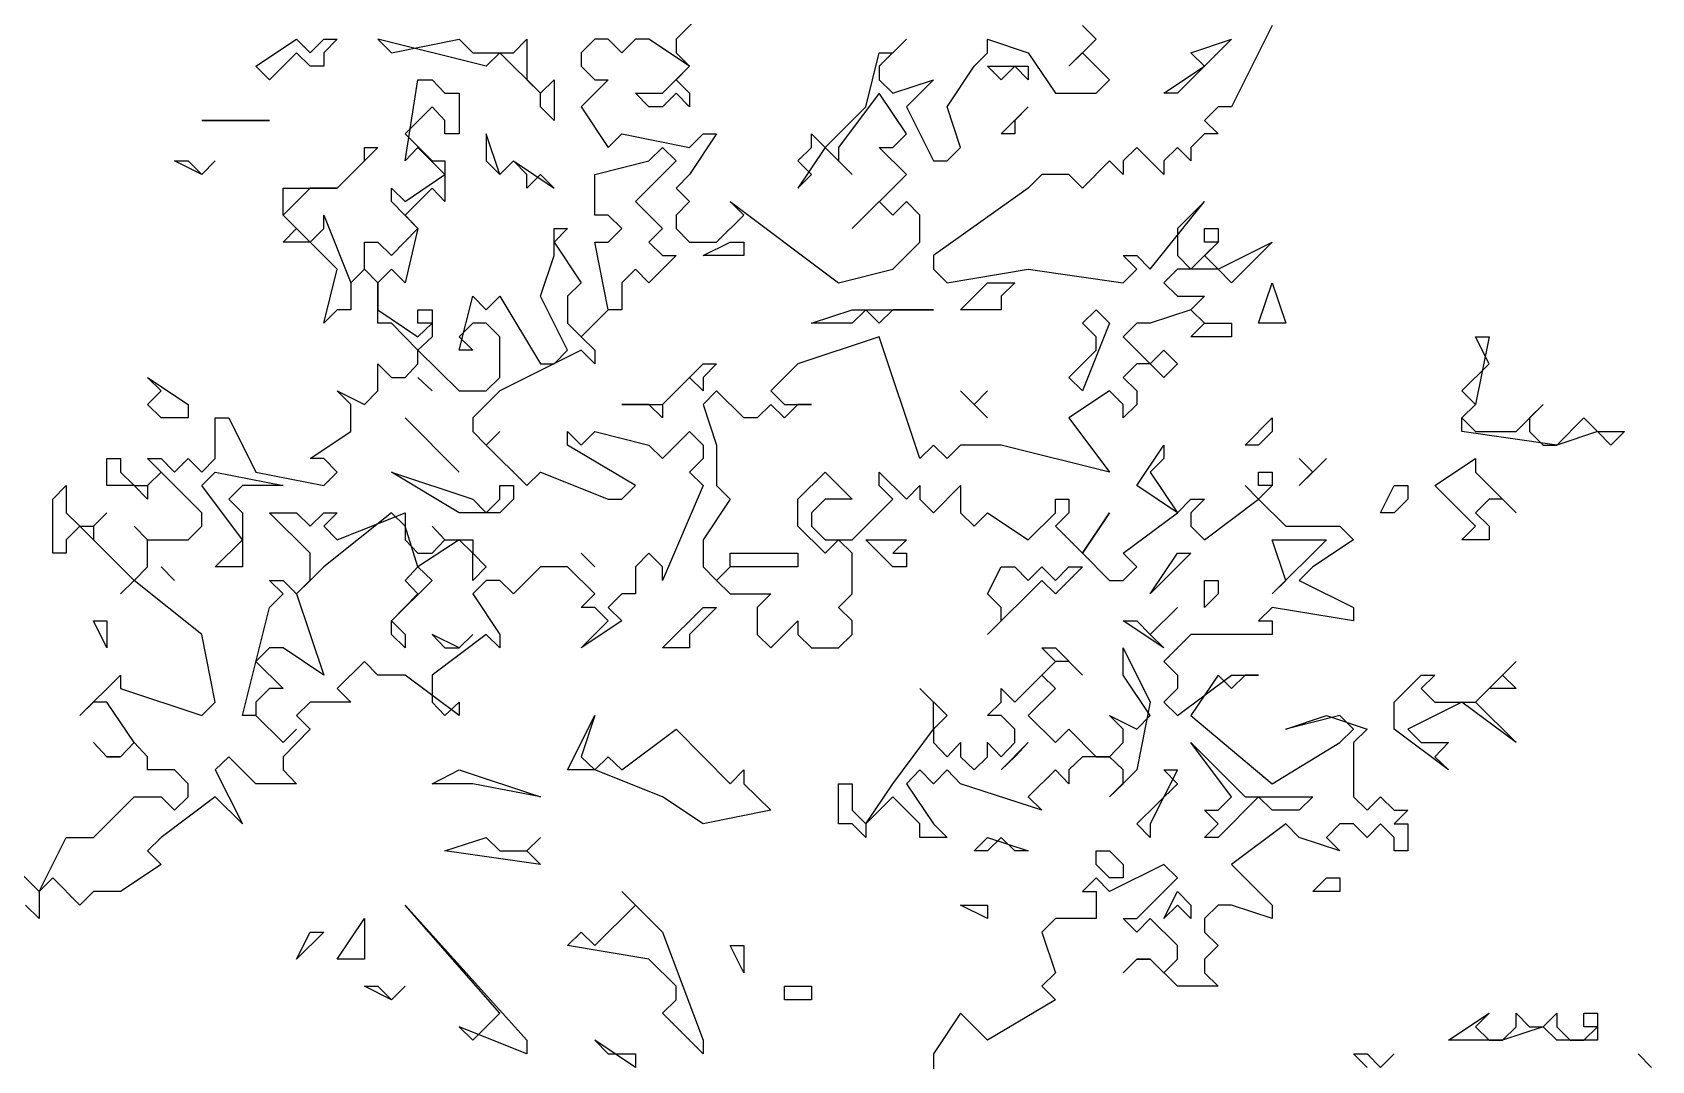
# Model space of a CAD drawing. Header units: millimetres. Extents: x 3633 to 4629, y 3430 to 3787.
# Drawn here: x 4034.82 to 4040.69, y 3472.34 to 3476.07 of the extents above; entities that cross this region are included whole.
import ezdxf

# ---------------------------------------------------------------- set-up
doc = ezdxf.new("R2010")
doc.units = ezdxf.units.MM

# ---------------------------------------------------------------- blocks, each defined once
blk = doc.blocks.new('Pine 3 Elev_133')
at = {"color": 0}
for p, q in [((1314.8, 5150.2), (1254.8, 5090.3)), ((1874.8, 5090.3), (1854.8, 5110.3)), ((2134.8, 5110.3), (2074.8, 4990.5)), ((634.8, 5050.4), (694.8, 5090.3)), ((694.8, 5070.3), (654.8, 5030.4)), ((694.8, 5090.3), (714.8, 5070.3)), ((714.8, 5050.4), (694.8, 5070.3)), ((714.8, 5070.3), (734.8, 5090.3)), ((734.8, 5090.3), (754.8, 5090.3)), ((754.8, 5090.3), (734.8, 5070.3)), ((734.8, 5070.3), (734.8, 5050.4)), ((974.8, 5050.4), (814.8, 5090.3)), ((814.8, 5090.3), (834.8, 5070.3)), ((834.8, 5070.3), (934.8, 5090.3)), ((934.8, 5090.3), (954.8, 5070.3)), ((954.8, 5070.3), (1014.8, 5070.3)), ((994.8, 5070.3), (974.8, 5050.4)), ((1054.8, 5010.5), (994.8, 5070.3)), ((1014.8, 5070.3), (1034.8, 5090.3)), ((1034.8, 5090.3), (1034.8, 5030.4)), ((1134.8, 5090.3), (1114.8, 5070.3)), ((1114.8, 5070.3), (1114.8, 5050.4)), ((1154.8, 5090.3), (1134.8, 5090.3)), ((1174.8, 5070.3), (1154.8, 5090.3)), ((1194.8, 5090.3), (1174.8, 5070.3)), ((1214.8, 5090.3), (1194.8, 5090.3)), ((1274.8, 5050.4), (1214.8, 5090.3)), ((1254.8, 5090.3), (1254.8, 5070.3)), ((1254.8, 5070.3), (1274.8, 5050.4)), ((1534.8, 4990.5), (1554.8, 5070.3)), ((1594.8, 5090.3), (1554.8, 5050.4)), ((1554.8, 5070.3), (1574.8, 5070.3)), ((1574.8, 5070.3), (1594.8, 5090.3)), ((1694.8, 5050.4), (1714.8, 5070.3)), ((1714.8, 5070.3), (1714.8, 5090.3)), ((1714.8, 5090.3), (1774.8, 5070.3)), ((1774.8, 5070.3), (1814.8, 5010.5)), ((1834.8, 5050.4), (1874.8, 5090.3)), ((1854.8, 5070.3), (1834.8, 5050.4)), ((1894.8, 5030.4), (1854.8, 5070.3)), ((2074.8, 5090.3), (1994.8, 5010.5)), ((2014.8, 5070.3), (2074.8, 5090.3)), ((2034.8, 5050.4), (2014.8, 5070.3)), ((654.8, 5030.4), (634.8, 5050.4)), ((734.8, 5050.4), (714.8, 5050.4)), ((1114.8, 5050.4), (1134.8, 5030.4)), ((1234.8, 5010.5), (1274.8, 5050.4)), ((1274.8, 5050.4), (1254.8, 5030.4)), ((1554.8, 5050.4), (1554.8, 5030.4)), ((1654.8, 4990.5), (1694.8, 5050.4)), ((1734.8, 5030.4), (1714.8, 5050.4)), ((1714.8, 5050.4), (1774.8, 5050.4)), ((1754.8, 5050.4), (1734.8, 5030.4)), ((1774.8, 5030.4), (1754.8, 5050.4)), ((1774.8, 5050.4), (1774.8, 5030.4)), ((1974.8, 5010.5), (2034.8, 5050.4)), ((854.8, 4910.6), (873.8, 5030.4)), ((873.8, 5030.4), (894.8, 5030.4)), ((894.8, 5030.4), (913.8, 5010.5)), ((1034.8, 5030.4), (1054.8, 5010.5)), ((1054.8, 5010.5), (1074.8, 5030.4)), ((1074.8, 5030.4), (1074.8, 4970.5)), ((1154.8, 5030.4), (1114.8, 4990.5)), ((1134.8, 5030.4), (1154.8, 5030.4)), ((1254.8, 5030.4), (1274.8, 5010.5)), ((1554.8, 5030.4), (1574.8, 5010.5)), ((1574.8, 5010.5), (1634.8, 5030.4)), ((1634.8, 5030.4), (1594.8, 4990.5)), ((1874.8, 5010.5), (1894.8, 5030.4)), ((913.8, 5010.5), (934.8, 5010.5)), ((934.8, 5010.5), (934.8, 4950.6)), ((1054.8, 4990.5), (1054.8, 5010.5)), ((1214.8, 4990.5), (1194.8, 5010.5)), ((1194.8, 5010.5), (1234.8, 5010.5)), ((1254.8, 5010.5), (1234.8, 4990.5)), ((1274.8, 4990.5), (1254.8, 5010.5)), ((1274.8, 5010.5), (1274.8, 4990.5)), ((1554.8, 5010.5), (1494.8, 4930.6)), ((1594.8, 4950.6), (1554.8, 5010.5)), ((1814.8, 5010.5), (1874.8, 5010.5)), ((1994.8, 5010.5), (1974.8, 5010.5)), ((894.8, 4990.5), (854.8, 4950.6)), ((913.8, 4970.5), (894.8, 4990.5)), ((1074.8, 4970.5), (1054.8, 4990.5)), ((1114.8, 4990.5), (1154.8, 4930.6)), ((1234.8, 4990.5), (1214.8, 4990.5)), ((1474.8, 4930.6), (1534.8, 4990.5)), ((1594.8, 4990.5), (1634.8, 4910.6)), ((1674.8, 4930.6), (1654.8, 4990.5)), ((1734.8, 4950.6), (1774.8, 4990.5)), ((1774.8, 4990.5), (1754.8, 4970.5)), ((2054.8, 4990.5), (2034.8, 4970.5)), ((2074.8, 4990.5), (2054.8, 4990.5)), ((554.8, 4970.5), (654.8, 4970.5)), ((654.8, 4970.5), (554.8, 4970.5)), ((854.8, 4950.6), (894.8, 4910.6)), ((913.8, 4950.6), (913.8, 4970.5)), ((934.8, 4950.6), (913.8, 4950.6)), ((994.8, 4890.7), (974.8, 4950.6)), ((974.8, 4950.6), (974.8, 4910.6)), ((1154.8, 4930.6), (1174.8, 4950.6)), ((1174.8, 4950.6), (1274.8, 4930.6)), ((1274.8, 4930.6), (1294.8, 4950.6)), ((1314.8, 4950.6), (1274.8, 4890.7)), ((1294.8, 4950.6), (1314.8, 4950.6)), ((1454.8, 4930.6), (1454.8, 4950.6)), ((1454.8, 4950.6), (1474.8, 4930.6)), ((1574.8, 4930.6), (1594.8, 4950.6)), ((1754.8, 4950.6), (1734.8, 4950.6)), ((1754.8, 4970.5), (1754.8, 4950.6)), ((2034.8, 4950.6), (2014.8, 4930.6)), ((2034.8, 4970.5), (2054.8, 4950.6)), ((2054.8, 4950.6), (2034.8, 4950.6)), ((814.8, 4930.6), (754.8, 4870.7)), ((794.8, 4910.6), (794.8, 4930.6)), ((794.8, 4930.6), (814.8, 4930.6)), ((873.8, 4930.6), (854.8, 4910.6)), ((913.8, 4890.7), (873.8, 4930.6)), ((1214.8, 4910.6), (1234.8, 4930.6)), ((1234.8, 4930.6), (1254.8, 4910.6)), ((1474.8, 4930.6), (1434.8, 4870.7)), ((1434.8, 4910.6), (1454.8, 4930.6)), ((1514.8, 4890.7), (1474.8, 4930.6)), ((1494.8, 4930.6), (1494.8, 4910.6)), ((1594.8, 4890.7), (1554.8, 4930.6)), ((1554.8, 4930.6), (1574.8, 4930.6)), ((1654.8, 4910.6), (1674.8, 4930.6)), ((1934.8, 4930.6), (1914.8, 4910.6)), ((1974.8, 4890.7), (1934.8, 4930.6)), ((1994.8, 4930.6), (1974.8, 4910.6)), ((2014.8, 4910.6), (1994.8, 4930.6)), ((2014.8, 4930.6), (2014.8, 4910.6)), ((554.8, 4890.7), (514.8, 4910.6)), ((514.8, 4910.6), (534.8, 4910.6)), ((534.8, 4910.6), (554.8, 4890.7)), ((554.8, 4890.7), (574.8, 4910.6)), ((574.8, 4910.6), (554.8, 4890.7)), ((754.8, 4870.7), (794.8, 4910.6)), ((894.8, 4910.6), (913.8, 4910.6)), ((913.8, 4910.6), (913.8, 4850.8)), ((974.8, 4910.6), (994.8, 4890.7)), ((994.8, 4890.7), (1014.8, 4910.6)), ((1014.8, 4910.6), (994.8, 4890.7)), ((1014.8, 4910.6), (1074.8, 4870.7)), ((1034.8, 4890.7), (1014.8, 4910.6)), ((1134.8, 4890.7), (1214.8, 4910.6)), ((1254.8, 4910.6), (1194.8, 4850.8)), ((1454.8, 4890.7), (1434.8, 4910.6)), ((1494.8, 4910.6), (1514.8, 4890.7)), ((1634.8, 4910.6), (1654.8, 4910.6)), ((1894.8, 4910.6), (1854.8, 4870.7)), ((1914.8, 4890.7), (1894.8, 4910.6)), ((1914.8, 4910.6), (1914.8, 4890.7)), ((1974.8, 4910.6), (1974.8, 4890.7)), ((854.8, 4850.8), (913.8, 4890.7)), ((1054.8, 4890.7), (1034.8, 4870.7)), ((1034.8, 4870.7), (1034.8, 4890.7)), ((1074.8, 4870.7), (1054.8, 4890.7)), ((1134.8, 4830.8), (1134.8, 4890.7)), ((1274.8, 4890.7), (1254.8, 4870.7)), ((1434.8, 4870.7), (1454.8, 4890.7)), ((1514.8, 4810.8), (1594.8, 4890.7)), ((1794.8, 4890.7), (1774.8, 4870.7)), ((1834.8, 4890.7), (1794.8, 4890.7)), ((1854.8, 4870.7), (1834.8, 4890.7)), ((674.8, 4830.8), (674.8, 4870.7)), ((674.8, 4870.7), (754.8, 4870.7)), ((714.8, 4870.7), (674.8, 4830.8)), ((754.8, 4870.7), (714.8, 4870.7)), ((834.8, 4850.8), (834.8, 4870.7)), ((834.8, 4870.7), (854.8, 4850.8)), ((894.8, 4870.7), (854.8, 4830.8)), ((913.8, 4850.8), (894.8, 4870.7)), ((1254.8, 4870.7), (1274.8, 4850.8)), ((1774.8, 4870.7), (1634.8, 4770.9)), ((694.8, 4810.8), (674.8, 4830.8)), ((674.8, 4830.8), (714.8, 4790.9)), ((734.8, 4810.8), (734.8, 4830.8)), ((734.8, 4830.8), (774.8, 4731)), ((873.8, 4810.8), (834.8, 4850.8)), ((854.8, 4830.8), (873.8, 4810.8)), ((1154.8, 4830.8), (1134.8, 4830.8)), ((1174.8, 4810.8), (1154.8, 4830.8)), ((1194.8, 4850.8), (1234.8, 4810.8)), ((1274.8, 4850.8), (1254.8, 4830.8)), ((1254.8, 4830.8), (1254.8, 4810.8)), ((1314.8, 4790.9), (1354.8, 4830.8)), ((1354.8, 4830.8), (1334.8, 4850.8)), ((1334.8, 4850.8), (1494.8, 4731)), ((1554.8, 4850.8), (1514.8, 4810.8)), ((1574.8, 4830.8), (1554.8, 4850.8)), ((1594.8, 4850.8), (1574.8, 4830.8)), ((1614.8, 4830.8), (1594.8, 4850.8)), ((1614.8, 4790.9), (1614.8, 4830.8)), ((1954.8, 4751), (2034.8, 4850.8)), ((2034.8, 4850.8), (1994.8, 4810.8)), ((674.8, 4790.9), (694.8, 4810.8)), ((714.8, 4790.9), (734.8, 4810.8)), ((834.8, 4770.9), (873.8, 4810.8)), ((873.8, 4810.8), (854.8, 4731)), ((1074.8, 4770.9), (1074.8, 4810.8)), ((1074.8, 4810.8), (1094.8, 4810.8)), ((1094.8, 4810.8), (1074.8, 4790.9)), ((1154.8, 4790.9), (1174.8, 4810.8)), ((1234.8, 4810.8), (1214.8, 4790.9)), ((1254.8, 4810.8), (1274.8, 4790.9)), ((1994.8, 4810.8), (1994.8, 4770.9)), ((2034.8, 4790.9), (2034.8, 4810.8)), ((2034.8, 4810.8), (2054.8, 4810.8)), ((2054.8, 4810.8), (2054.8, 4790.9)), ((714.8, 4790.9), (674.8, 4790.9)), ((754.8, 4751), (714.8, 4790.9)), ((794.8, 4751), (794.8, 4790.9)), ((794.8, 4790.9), (814.8, 4790.9)), ((814.8, 4790.9), (834.8, 4770.9)), ((1074.8, 4790.9), (1114.8, 4731)), ((1154.8, 4691.1), (1134.8, 4790.9)), ((1134.8, 4790.9), (1154.8, 4790.9)), ((1214.8, 4790.9), (1234.8, 4770.9)), ((1274.8, 4790.9), (1314.8, 4790.9)), ((1294.8, 4770.9), (1334.8, 4790.9)), ((1334.8, 4790.9), (1354.8, 4790.9)), ((1354.8, 4790.9), (1354.8, 4770.9)), ((1574.8, 4751), (1614.8, 4790.9)), ((2014.8, 4751), (2054.8, 4790.9)), ((2054.8, 4790.9), (2034.8, 4790.9)), ((2054.8, 4790.9), (2034.8, 4770.9)), ((2054.8, 4751), (2134.8, 4790.9)), ((2134.8, 4790.9), (2074.8, 4731)), ((1054.8, 4711), (1074.8, 4770.9)), ((1254.8, 4770.9), (1214.8, 4731)), ((1234.8, 4770.9), (1254.8, 4770.9)), ((1354.8, 4770.9), (1294.8, 4770.9)), ((1634.8, 4770.9), (1634.8, 4751)), ((1934.8, 4751), (1914.8, 4770.9)), ((1914.8, 4770.9), (1934.8, 4770.9)), ((1934.8, 4770.9), (1954.8, 4751)), ((1994.8, 4770.9), (2014.8, 4751)), ((2034.8, 4770.9), (2054.8, 4751)), ((734.8, 4671.1), (754.8, 4751)), ((794.8, 4751), (774.8, 4731)), ((774.8, 4731), (794.8, 4751)), ((814.8, 4731), (794.8, 4751)), ((834.8, 4751), (814.8, 4731)), ((854.8, 4731), (834.8, 4751)), ((1194.8, 4751), (1174.8, 4731)), ((1214.8, 4731), (1194.8, 4751)), ((1494.8, 4731), (1574.8, 4751)), ((1634.8, 4751), (1654.8, 4731)), ((1654.8, 4731), (1774.8, 4751)), ((1774.8, 4751), (1914.8, 4731)), ((1914.8, 4731), (1934.8, 4751)), ((1994.8, 4751), (1974.8, 4731)), ((2054.8, 4751), (1994.8, 4751)), ((2074.8, 4731), (2054.8, 4751)), ((774.8, 4731), (774.8, 4691.1)), ((814.8, 4731), (814.8, 4691.1)), ((814.8, 4671.1), (814.8, 4731)), ((934.8, 4631.2), (954.8, 4711)), ((954.8, 4711), (974.8, 4691.1)), ((974.8, 4691.1), (994.8, 4711)), ((994.8, 4711), (1054.8, 4611.2)), ((1094.8, 4631.2), (1054.8, 4711)), ((1114.8, 4731), (1094.8, 4711)), ((1094.8, 4711), (1094.8, 4671.1)), ((1174.8, 4731), (1174.8, 4691.1)), ((1674.8, 4691.1), (1714.8, 4731)), ((1714.8, 4731), (1754.8, 4731)), ((1754.8, 4731), (1734.8, 4711)), ((1734.8, 4711), (1734.8, 4691.1)), ((1974.8, 4731), (1994.8, 4711)), ((1994.8, 4711), (2034.8, 4711)), ((2034.8, 4711), (2014.8, 4691.1)), ((2114.8, 4671.1), (2134.8, 4731)), ((2134.8, 4731), (2154.8, 4671.1)), ((754.8, 4691.1), (734.8, 4671.1)), ((774.8, 4691.1), (754.8, 4691.1)), ((814.8, 4691.1), (873.8, 4651.1)), ((873.8, 4671.1), (873.8, 4691.1)), ((873.8, 4691.1), (894.8, 4691.1)), ((894.8, 4691.1), (894.8, 4651.1)), ((1114.8, 4651.1), (1154.8, 4691.1)), ((1154.8, 4691.1), (1114.8, 4651.1)), ((1174.8, 4691.1), (1154.8, 4691.1)), ((1454.8, 4671.1), (1514.8, 4691.1)), ((1534.8, 4691.1), (1514.8, 4671.1)), ((1514.8, 4691.1), (1634.8, 4691.1)), ((1554.8, 4671.1), (1534.8, 4691.1)), ((1574.8, 4691.1), (1554.8, 4671.1)), ((1634.8, 4691.1), (1574.8, 4691.1)), ((1734.8, 4691.1), (1674.8, 4691.1)), ((1854.8, 4671.1), (1874.8, 4691.1)), ((1874.8, 4691.1), (1894.8, 4671.1)), ((2014.8, 4691.1), (1954.8, 4671.1)), ((2014.8, 4691.1), (2034.8, 4671.1)), ((2034.8, 4671.1), (2014.8, 4691.1)), ((834.8, 4671.1), (814.8, 4671.1)), ((873.8, 4631.2), (834.8, 4671.1)), ((873.8, 4651.1), (894.8, 4671.1)), ((894.8, 4671.1), (873.8, 4671.1)), ((954.8, 4671.1), (934.8, 4651.1)), ((974.8, 4671.1), (954.8, 4671.1)), ((994.8, 4651.1), (974.8, 4671.1)), ((1094.8, 4671.1), (1114.8, 4651.1)), ((1514.8, 4671.1), (1454.8, 4671.1)), ((1874.8, 4651.1), (1854.8, 4671.1)), ((1894.8, 4671.1), (1854.8, 4571.3)), ((1934.8, 4671.1), (1914.8, 4651.1)), ((1954.8, 4671.1), (1934.8, 4671.1)), ((2014.8, 4651.1), (2034.8, 4671.1)), ((2034.8, 4671.1), (2074.8, 4671.1)), ((2074.8, 4671.1), (2074.8, 4651.1)), ((2154.8, 4671.1), (2114.8, 4671.1)), ((894.8, 4651.1), (873.8, 4631.2)), ((934.8, 4651.1), (954.8, 4631.2)), ((994.8, 4591.3), (994.8, 4651.1)), ((1114.8, 4651.1), (1134.8, 4631.2)), ((1554.8, 4651.1), (1434.8, 4611.2)), ((1614.8, 4471.5), (1554.8, 4651.1)), ((1874.8, 4631.2), (1874.8, 4651.1)), ((1914.8, 4651.1), (1954.8, 4611.2)), ((2074.8, 4651.1), (2014.8, 4651.1)), ((2454.8, 4611.2), (2434.8, 4651.1)), ((2434.8, 4651.1), (2454.8, 4651.1)), ((2454.8, 4651.1), (2434.8, 4551.3)), ((873.8, 4631.2), (934.8, 4571.3)), ((873.8, 4611.2), (873.8, 4631.2)), ((954.8, 4631.2), (934.8, 4631.2)), ((1114.8, 4631.2), (994.8, 4571.3)), ((1074.8, 4611.2), (1094.8, 4631.2)), ((1134.8, 4611.2), (1114.8, 4631.2)), ((1134.8, 4631.2), (1134.8, 4611.2)), ((1834.8, 4591.3), (1874.8, 4631.2)), ((1954.8, 4611.2), (1974.8, 4631.2)), ((1974.8, 4631.2), (1994.8, 4611.2)), ((494.8, 4571.3), (474.8, 4591.3)), ((474.8, 4591.3), (534.8, 4551.3)), ((814.8, 4571.3), (814.8, 4611.2)), ((814.8, 4611.2), (834.8, 4591.3)), ((834.8, 4591.3), (854.8, 4591.3)), ((854.8, 4591.3), (873.8, 4611.2)), ((873.8, 4591.3), (894.8, 4571.3)), ((894.8, 4571.3), (873.8, 4591.3)), ((974.8, 4571.3), (994.8, 4591.3)), ((1054.8, 4611.2), (1074.8, 4611.2)), ((1234.8, 4551.3), (1294.8, 4611.2)), ((1274.8, 4591.3), (1234.8, 4551.3)), ((1294.8, 4571.3), (1274.8, 4591.3)), ((1294.8, 4611.2), (1314.8, 4611.2)), ((1314.8, 4611.2), (1294.8, 4591.3)), ((1294.8, 4591.3), (1294.8, 4571.3)), ((1434.8, 4611.2), (1394.8, 4571.3)), ((1854.8, 4571.3), (1834.8, 4591.3)), ((1934.8, 4611.2), (1914.8, 4591.3)), ((1914.8, 4591.3), (1934.8, 4571.3)), ((1954.8, 4611.2), (1934.8, 4611.2)), ((1974.8, 4591.3), (1954.8, 4611.2)), ((1994.8, 4611.2), (1974.8, 4591.3)), ((2414.8, 4571.3), (2454.8, 4611.2)), ((474.8, 4551.3), (494.8, 4571.3)), ((774.8, 4551.3), (754.8, 4571.3)), ((754.8, 4571.3), (794.8, 4551.3)), ((794.8, 4551.3), (814.8, 4571.3)), ((934.8, 4571.3), (974.8, 4571.3)), ((994.8, 4571.3), (954.8, 4531.4)), ((1314.8, 4571.3), (1294.8, 4551.3)), ((1354.8, 4531.4), (1314.8, 4571.3)), ((1394.8, 4571.3), (1414.8, 4551.3)), ((1714.8, 4531.4), (1674.8, 4571.3)), ((1674.8, 4571.3), (1694.8, 4551.3)), ((1714.8, 4571.3), (1694.8, 4551.3)), ((1694.8, 4551.3), (1714.8, 4571.3)), ((1894.8, 4571.3), (1834.8, 4531.4)), ((1914.8, 4551.3), (1894.8, 4571.3)), ((1934.8, 4571.3), (1934.8, 4551.3)), ((2434.8, 4551.3), (2414.8, 4571.3)), ((494.8, 4531.4), (474.8, 4551.3)), ((534.8, 4551.3), (534.8, 4531.4)), ((774.8, 4511.4), (774.8, 4551.3)), ((1214.8, 4551.3), (1174.8, 4551.3)), ((1174.8, 4551.3), (1234.8, 4551.3)), ((1234.8, 4531.4), (1214.8, 4551.3)), ((1234.8, 4551.3), (1234.8, 4531.4)), ((1294.8, 4551.3), (1314.8, 4491.4)), ((1394.8, 4551.3), (1374.8, 4531.4)), ((1414.8, 4531.4), (1394.8, 4551.3)), ((1414.8, 4551.3), (1454.8, 4551.3)), ((1434.8, 4551.3), (1414.8, 4531.4)), ((1454.8, 4551.3), (1434.8, 4551.3)), ((1694.8, 4551.3), (1714.8, 4531.4)), ((1934.8, 4551.3), (1914.8, 4531.4)), ((1914.8, 4531.4), (1914.8, 4551.3)), ((2434.8, 4551.3), (2414.8, 4531.4)), ((2414.8, 4531.4), (2434.8, 4551.3)), ((2494.8, 4511.4), (2534.8, 4551.3)), ((2534.8, 4551.3), (2514.8, 4531.4)), ((534.8, 4531.4), (494.8, 4531.4)), ((574.8, 4471.5), (574.8, 4531.4)), ((574.8, 4531.4), (594.8, 4531.4)), ((594.8, 4531.4), (634.8, 4451.5)), ((854.8, 4531.4), (934.8, 4451.5)), ((934.8, 4451.5), (854.8, 4531.4)), ((954.8, 4531.4), (954.8, 4511.4)), ((1374.8, 4531.4), (1354.8, 4531.4)), ((1834.8, 4531.4), (1894.8, 4451.5)), ((2094.8, 4491.4), (2134.8, 4531.4)), ((2134.8, 4531.4), (2134.8, 4511.4)), ((2414.8, 4531.4), (2434.8, 4511.4)), ((2414.8, 4511.4), (2414.8, 4531.4)), ((2514.8, 4531.4), (2514.8, 4511.4)), ((2554.8, 4491.4), (2594.8, 4531.4)), ((2594.8, 4531.4), (2614.8, 4511.4)), ((714.8, 4471.5), (774.8, 4511.4)), ((954.8, 4511.4), (974.8, 4491.4)), ((974.8, 4491.4), (994.8, 4511.4)), ((994.8, 4511.4), (974.8, 4491.4)), ((1094.8, 4491.4), (1094.8, 4511.4)), ((1094.8, 4511.4), (1114.8, 4491.4)), ((1114.8, 4491.4), (1134.8, 4511.4)), ((1134.8, 4511.4), (1214.8, 4491.4)), ((1234.8, 4471.5), (1274.8, 4511.4)), ((1274.8, 4511.4), (1294.8, 4491.4)), ((2134.8, 4511.4), (2114.8, 4491.4)), ((2554.8, 4491.4), (2414.8, 4511.4)), ((2434.8, 4511.4), (2494.8, 4511.4)), ((2514.8, 4511.4), (2534.8, 4491.4)), ((2614.8, 4511.4), (2554.8, 4491.4)), ((2614.8, 4511.4), (2654.8, 4511.4)), ((2634.8, 4491.4), (2614.8, 4511.4)), ((2654.8, 4511.4), (2634.8, 4491.4)), ((414.8, 4431.6), (414.8, 4471.5)), ((414.8, 4471.5), (434.8, 4471.5)), ((434.8, 4471.5), (434.8, 4451.5)), ((494.8, 4451.5), (474.8, 4471.5)), ((474.8, 4471.5), (494.8, 4471.5)), ((494.8, 4471.5), (514.8, 4451.5)), ((514.8, 4451.5), (534.8, 4471.5)), ((534.8, 4471.5), (554.8, 4451.5)), ((554.8, 4451.5), (574.8, 4471.5)), ((734.8, 4471.5), (714.8, 4471.5)), ((754.8, 4451.5), (734.8, 4471.5)), ((974.8, 4491.4), (1034.8, 4431.6)), ((1194.8, 4431.6), (1094.8, 4491.4)), ((1214.8, 4491.4), (1234.8, 4471.5)), ((1294.8, 4471.5), (1274.8, 4451.5)), ((1294.8, 4491.4), (1294.8, 4471.5)), ((1314.8, 4491.4), (1314.8, 4431.6)), ((1634.8, 4491.4), (1614.8, 4471.5)), ((1654.8, 4471.5), (1634.8, 4491.4)), ((1674.8, 4491.4), (1654.8, 4471.5)), ((1734.8, 4491.4), (1674.8, 4491.4)), ((1894.8, 4451.5), (1734.8, 4491.4)), ((1934.8, 4431.6), (1974.8, 4491.4)), ((1974.8, 4471.5), (1954.8, 4451.5)), ((1974.8, 4491.4), (1974.8, 4471.5)), ((2114.8, 4491.4), (2094.8, 4491.4)), ((2214.8, 4471.5), (2174.8, 4431.6)), ((2194.8, 4451.5), (2174.8, 4471.5)), ((2174.8, 4471.5), (2194.8, 4451.5)), ((2194.8, 4451.5), (2214.8, 4471.5)), ((2374.8, 4431.6), (2434.8, 4471.5)), ((2434.8, 4471.5), (2434.8, 4451.5)), ((2534.8, 4491.4), (2554.8, 4491.4)), ((434.8, 4451.5), (454.8, 4431.6)), ((494.8, 4451.5), (474.8, 4431.6)), ((474.8, 4431.6), (494.8, 4451.5)), ((534.8, 4411.6), (494.8, 4451.5)), ((554.8, 4431.6), (574.8, 4451.5)), ((574.8, 4451.5), (674.8, 4431.6)), ((634.8, 4451.5), (734.8, 4431.6)), ((734.8, 4431.6), (754.8, 4451.5)), ((934.8, 4391.6), (834.8, 4451.5)), ((834.8, 4451.5), (954.8, 4411.6)), ((1034.8, 4431.6), (1054.8, 4451.5)), ((1054.8, 4451.5), (1154.8, 4411.6)), ((1274.8, 4451.5), (1294.8, 4431.6)), ((1434.8, 4411.6), (1474.8, 4451.5)), ((1474.8, 4451.5), (1514.8, 4411.6)), ((1554.8, 4431.6), (1554.8, 4451.5)), ((1554.8, 4451.5), (1594.8, 4411.6)), ((1954.8, 4451.5), (1994.8, 4391.6)), ((2114.8, 4431.6), (2114.8, 4451.5)), ((2114.8, 4451.5), (2134.8, 4451.5)), ((2134.8, 4451.5), (2134.8, 4431.6)), ((2174.8, 4431.6), (2194.8, 4451.5)), ((2434.8, 4451.5), (2494.8, 4391.6)), ((334.8, 4411.6), (354.8, 4431.6)), ((354.8, 4431.6), (354.8, 4391.6)), ((454.8, 4431.6), (414.8, 4431.6)), ((474.8, 4411.6), (454.8, 4431.6)), ((454.8, 4431.6), (474.8, 4431.6)), ((474.8, 4431.6), (474.8, 4411.6)), ((614.8, 4351.7), (554.8, 4431.6)), ((614.8, 4431.6), (594.8, 4411.6)), ((674.8, 4431.6), (614.8, 4431.6)), ((994.8, 4411.6), (994.8, 4431.6)), ((994.8, 4431.6), (1014.8, 4431.6)), ((1014.8, 4431.6), (1014.8, 4411.6)), ((1174.8, 4411.6), (1194.8, 4431.6)), ((1294.8, 4431.6), (1234.8, 4291.8)), ((1314.8, 4431.6), (1334.8, 4411.6)), ((1574.8, 4411.6), (1554.8, 4431.6)), ((1594.8, 4411.6), (1614.8, 4431.6)), ((1614.8, 4431.6), (1614.8, 4411.6)), ((1634.8, 4391.6), (1674.8, 4431.6)), ((1674.8, 4431.6), (1674.8, 4391.6)), ((1994.8, 4391.6), (1934.8, 4431.6)), ((2114.8, 4411.6), (2094.8, 4431.6)), ((2094.8, 4431.6), (2114.8, 4411.6)), ((2114.8, 4411.6), (2134.8, 4431.6)), ((2134.8, 4431.6), (2114.8, 4431.6)), ((2134.8, 4431.6), (2114.8, 4411.6)), ((2294.8, 4391.6), (2314.8, 4431.6)), ((2314.8, 4431.6), (2334.8, 4431.6)), ((2334.8, 4431.6), (2334.8, 4411.6)), ((2434.8, 4371.7), (2374.8, 4431.6)), ((334.8, 4331.7), (334.8, 4411.6)), ((554.8, 4391.6), (534.8, 4411.6)), ((594.8, 4411.6), (614.8, 4391.6)), ((954.8, 4411.6), (974.8, 4391.6)), ((974.8, 4391.6), (994.8, 4411.6)), ((1014.8, 4411.6), (994.8, 4391.6)), ((1154.8, 4411.6), (1174.8, 4411.6)), ((1334.8, 4411.6), (1294.8, 4351.7)), ((1434.8, 4371.7), (1434.8, 4411.6)), ((1474.8, 4411.6), (1454.8, 4391.6)), ((1514.8, 4411.6), (1474.8, 4411.6)), ((1514.8, 4351.7), (1574.8, 4411.6)), ((1614.8, 4411.6), (1634.8, 4391.6)), ((1814.8, 4391.6), (1814.8, 4411.6)), ((1814.8, 4411.6), (1834.8, 4411.6)), ((1834.8, 4411.6), (1834.8, 4391.6)), ((1994.8, 4391.6), (2014.8, 4411.6)), ((2014.8, 4411.6), (2034.8, 4411.6)), ((2034.8, 4411.6), (2014.8, 4391.6)), ((2034.8, 4351.7), (2114.8, 4411.6)), ((2114.8, 4411.6), (2154.8, 4371.7)), ((2334.8, 4411.6), (2314.8, 4391.6)), ((2454.8, 4411.6), (2434.8, 4391.6)), ((2474.8, 4411.6), (2454.8, 4411.6)), ((2494.8, 4391.6), (2474.8, 4411.6)), ((354.8, 4391.6), (374.8, 4371.7)), ((394.8, 4371.7), (414.8, 4391.6)), ((414.8, 4391.6), (394.8, 4371.7)), ((554.8, 4371.7), (554.8, 4391.6)), ((614.8, 4391.6), (614.8, 4311.8)), ((714.8, 4331.7), (654.8, 4391.6)), ((654.8, 4391.6), (694.8, 4391.6)), ((694.8, 4391.6), (714.8, 4371.7)), ((714.8, 4371.7), (734.8, 4391.6)), ((734.8, 4391.6), (754.8, 4391.6)), ((754.8, 4391.6), (734.8, 4371.7)), ((834.8, 4391.6), (734.8, 4311.8)), ((754.8, 4351.7), (854.8, 4391.6)), ((854.8, 4371.7), (834.8, 4391.6)), ((854.8, 4391.6), (854.8, 4351.7)), ((994.8, 4391.6), (934.8, 4391.6)), ((1454.8, 4391.6), (1454.8, 4371.7)), ((1674.8, 4391.6), (1694.8, 4371.7)), ((1694.8, 4371.7), (1714.8, 4391.6)), ((1714.8, 4391.6), (1774.8, 4351.7)), ((1774.8, 4351.7), (1814.8, 4391.6)), ((1834.8, 4391.6), (1814.8, 4371.7)), ((1854.8, 4331.7), (1894.8, 4391.6)), ((1894.8, 4391.6), (1854.8, 4331.7)), ((1914.8, 4331.7), (1994.8, 4391.6)), ((2014.8, 4391.6), (2014.8, 4371.7)), ((2314.8, 4391.6), (2294.8, 4391.6)), ((2434.8, 4391.6), (2454.8, 4371.7)), ((374.8, 4371.7), (354.8, 4351.7)), ((354.8, 4351.7), (354.8, 4331.7)), ((454.8, 4291.8), (374.8, 4371.7)), ((374.8, 4371.7), (394.8, 4371.7)), ((394.8, 4371.7), (394.8, 4351.7)), ((394.8, 4351.7), (454.8, 4291.8)), ((474.8, 4351.7), (454.8, 4371.7)), ((454.8, 4371.7), (474.8, 4351.7)), ((474.8, 4311.8), (474.8, 4351.7)), ((474.8, 4351.7), (534.8, 4351.7)), ((534.8, 4351.7), (554.8, 4371.7)), ((574.8, 4311.8), (614.8, 4351.7)), ((734.8, 4371.7), (754.8, 4351.7)), ((873.8, 4311.8), (854.8, 4371.7)), ((854.8, 4351.7), (873.8, 4331.7)), ((934.8, 4351.7), (873.8, 4311.8)), ((913.8, 4351.7), (894.8, 4371.7)), ((894.8, 4371.7), (913.8, 4351.7)), ((894.8, 4331.7), (913.8, 4351.7)), ((913.8, 4351.7), (954.8, 4351.7)), ((954.8, 4331.7), (934.8, 4351.7)), ((954.8, 4351.7), (954.8, 4331.7)), ((1294.8, 4351.7), (1294.8, 4311.8)), ((1474.8, 4331.7), (1434.8, 4371.7)), ((1454.8, 4371.7), (1474.8, 4351.7)), ((1494.8, 4351.7), (1474.8, 4331.7)), ((1474.8, 4351.7), (1514.8, 4351.7)), ((1514.8, 4331.7), (1494.8, 4351.7)), ((1574.8, 4311.8), (1534.8, 4351.7)), ((1534.8, 4351.7), (1594.8, 4351.7)), ((1594.8, 4351.7), (1574.8, 4331.7)), ((1814.8, 4371.7), (1854.8, 4331.7)), ((2014.8, 4371.7), (2034.8, 4351.7)), ((2154.8, 4291.8), (2134.8, 4351.7)), ((2134.8, 4351.7), (2214.8, 4351.7)), ((2214.8, 4351.7), (2134.8, 4271.9)), ((2154.8, 4371.7), (2234.8, 4371.7)), ((2254.8, 4351.7), (2194.8, 4311.8)), ((2234.8, 4371.7), (2254.8, 4351.7)), ((2414.8, 4351.7), (2434.8, 4371.7)), ((2454.8, 4351.7), (2414.8, 4351.7)), ((2454.8, 4371.7), (2454.8, 4351.7)), ((354.8, 4331.7), (334.8, 4331.7)), ((714.8, 4291.8), (714.8, 4331.7)), ((873.8, 4331.7), (894.8, 4331.7)), ((954.8, 4331.7), (974.8, 4311.8)), ((954.8, 4291.8), (954.8, 4331.7)), ((1114.8, 4331.7), (1134.8, 4311.8)), ((1134.8, 4311.8), (1114.8, 4331.7)), ((1214.8, 4331.7), (1194.8, 4311.8)), ((1234.8, 4311.8), (1214.8, 4331.7)), ((1334.8, 4311.8), (1334.8, 4331.7)), ((1334.8, 4331.7), (1434.8, 4331.7)), ((1434.8, 4331.7), (1434.8, 4311.8)), ((1514.8, 4271.9), (1514.8, 4331.7)), ((1574.8, 4331.7), (1594.8, 4331.7)), ((1594.8, 4331.7), (1594.8, 4311.8)), ((1854.8, 4331.7), (1894.8, 4291.8)), ((1934.8, 4311.8), (1914.8, 4331.7)), ((1954.8, 4271.9), (1994.8, 4331.7)), ((2014.8, 4331.7), (1954.8, 4271.9)), ((1994.8, 4331.7), (2014.8, 4331.7)), ((454.8, 4291.8), (474.8, 4311.8)), ((494.8, 4311.8), (514.8, 4291.8)), ((514.8, 4291.8), (494.8, 4311.8)), ((614.8, 4311.8), (574.8, 4311.8)), ((734.8, 4311.8), (694.8, 4271.9)), ((854.8, 4291.8), (873.8, 4311.8)), ((873.8, 4311.8), (894.8, 4291.8)), ((974.8, 4311.8), (954.8, 4291.8)), ((1054.8, 4311.8), (1014.8, 4271.9)), ((1094.8, 4311.8), (1054.8, 4311.8)), ((1134.8, 4271.9), (1094.8, 4311.8)), ((1194.8, 4311.8), (1194.8, 4271.9)), ((1234.8, 4291.8), (1234.8, 4311.8)), ((1294.8, 4311.8), (1314.8, 4291.8)), ((1314.8, 4291.8), (1334.8, 4311.8)), ((1334.8, 4311.8), (1314.8, 4291.8)), ((1434.8, 4311.8), (1334.8, 4311.8)), ((1594.8, 4311.8), (1574.8, 4311.8)), ((1714.8, 4271.9), (1734.8, 4311.8)), ((1734.8, 4311.8), (1754.8, 4311.8)), ((1754.8, 4311.8), (1774.8, 4291.8)), ((1774.8, 4291.8), (1794.8, 4311.8)), ((1794.8, 4311.8), (1814.8, 4291.8)), ((1814.8, 4291.8), (1834.8, 4311.8)), ((1854.8, 4311.8), (1814.8, 4271.9)), ((1834.8, 4311.8), (1854.8, 4311.8)), ((1914.8, 4291.8), (1934.8, 4311.8)), ((2194.8, 4311.8), (2174.8, 4291.8)), ((454.8, 4291.8), (434.8, 4271.9)), ((434.8, 4271.9), (454.8, 4291.8)), ((554.8, 4212), (454.8, 4291.8)), ((674.8, 4271.9), (654.8, 4291.8)), ((654.8, 4291.8), (674.8, 4291.8)), ((674.8, 4291.8), (694.8, 4271.9)), ((694.8, 4271.9), (714.8, 4291.8)), ((894.8, 4291.8), (834.8, 4231.9)), ((873.8, 4271.9), (854.8, 4291.8)), ((974.8, 4291.8), (954.8, 4271.9)), ((994.8, 4291.8), (974.8, 4291.8)), ((1014.8, 4271.9), (994.8, 4291.8)), ((1314.8, 4291.8), (1334.8, 4271.9)), ((1794.8, 4291.8), (1714.8, 4212)), ((1814.8, 4271.9), (1794.8, 4291.8)), ((1894.8, 4291.8), (1914.8, 4291.8)), ((2034.8, 4251.9), (2034.8, 4291.8)), ((2034.8, 4291.8), (2054.8, 4291.8)), ((2054.8, 4291.8), (2054.8, 4271.9)), ((2134.8, 4271.9), (2154.8, 4291.8)), ((2174.8, 4291.8), (2254.8, 4251.9)), ((654.8, 4251.9), (674.8, 4271.9)), ((694.8, 4271.9), (734.8, 4152.1)), ((834.8, 4231.9), (873.8, 4271.9)), ((954.8, 4271.9), (994.8, 4212)), ((1114.8, 4251.9), (1134.8, 4271.9)), ((1174.8, 4271.9), (1154.8, 4251.9)), ((1194.8, 4271.9), (1174.8, 4271.9)), ((1334.8, 4271.9), (1394.8, 4271.9)), ((1394.8, 4271.9), (1374.8, 4251.9)), ((1494.8, 4251.9), (1514.8, 4271.9)), ((1734.8, 4251.9), (1714.8, 4271.9)), ((2054.8, 4271.9), (2034.8, 4251.9)), ((414.8, 4192), (394.8, 4231.9)), ((394.8, 4231.9), (414.8, 4231.9)), ((414.8, 4231.9), (414.8, 4192)), ((614.8, 4092.2), (654.8, 4251.9)), ((834.8, 4231.9), (854.8, 4212)), ((834.8, 4212), (834.8, 4231.9)), ((1134.8, 4251.9), (1114.8, 4251.9)), ((1174.8, 4231.9), (1114.8, 4192)), ((1114.8, 4192), (1154.8, 4231.9)), ((1154.8, 4231.9), (1134.8, 4251.9)), ((1154.8, 4251.9), (1174.8, 4231.9)), ((1234.8, 4192), (1294.8, 4251.9)), ((1314.8, 4251.9), (1274.8, 4212)), ((1294.8, 4251.9), (1314.8, 4251.9)), ((1374.8, 4251.9), (1374.8, 4212)), ((1394.8, 4192), (1434.8, 4231.9)), ((1434.8, 4231.9), (1434.8, 4212)), ((1514.8, 4231.9), (1494.8, 4251.9)), ((1514.8, 4212), (1514.8, 4231.9)), ((1714.8, 4212), (1734.8, 4231.9)), ((1734.8, 4231.9), (1734.8, 4251.9)), ((1974.8, 4192), (1914.8, 4231.9)), ((1914.8, 4231.9), (1934.8, 4231.9)), ((1934.8, 4231.9), (1954.8, 4212)), ((1954.8, 4212), (1994.8, 4251.9)), ((1994.8, 4251.9), (1954.8, 4212)), ((2134.8, 4251.9), (2114.8, 4231.9)), ((2114.8, 4231.9), (2134.8, 4231.9)), ((2254.8, 4231.9), (2134.8, 4251.9)), ((2134.8, 4231.9), (2134.8, 4212)), ((2254.8, 4251.9), (2254.8, 4231.9)), ((574.8, 4112.2), (554.8, 4212)), ((854.8, 4192), (834.8, 4212)), ((854.8, 4212), (854.8, 4192)), ((974.8, 4212), (894.8, 4152.1)), ((934.8, 4192), (894.8, 4212)), ((894.8, 4212), (913.8, 4192)), ((934.8, 4192), (954.8, 4212)), ((954.8, 4212), (934.8, 4192)), ((994.8, 4192), (974.8, 4212)), ((994.8, 4212), (994.8, 4192)), ((1274.8, 4212), (1274.8, 4192)), ((1374.8, 4212), (1394.8, 4192)), ((1434.8, 4212), (1454.8, 4192)), ((1494.8, 4192), (1514.8, 4212)), ((1954.8, 4212), (1974.8, 4192)), ((2014.8, 4212), (1974.8, 4172.1)), ((2134.8, 4212), (2014.8, 4212)), ((654.8, 4192), (634.8, 4172.1)), ((674.8, 4192), (654.8, 4192)), ((734.8, 4152.1), (674.8, 4192)), ((913.8, 4192), (934.8, 4192)), ((1274.8, 4192), (1234.8, 4192)), ((1454.8, 4192), (1494.8, 4192)), ((1814.8, 4172.1), (1794.8, 4192)), ((1794.8, 4192), (1814.8, 4192)), ((1814.8, 4192), (1854.8, 4152.1)), ((1914.8, 4152.1), (1914.8, 4192)), ((1914.8, 4192), (1954.8, 4112.2)), ((634.8, 4172.1), (674.8, 4132.1)), ((794.8, 4172.1), (754.8, 4132.1)), ((814.8, 4152.1), (794.8, 4172.1)), ((1754.8, 4112.2), (1814.8, 4172.1)), ((1814.8, 4172.1), (1794.8, 4152.1)), ((1834.8, 4172.1), (1814.8, 4172.1)), ((1854.8, 4152.1), (1834.8, 4172.1)), ((1974.8, 4172.1), (1994.8, 4152.1)), ((2434.8, 4112.2), (2494.8, 4172.1)), ((2494.8, 4172.1), (2474.8, 4152.1)), ((374.8, 4092.2), (434.8, 4152.1)), ((434.8, 4152.1), (434.8, 4132.1)), ((854.8, 4152.1), (814.8, 4152.1)), ((934.8, 4092.2), (854.8, 4152.1)), ((894.8, 4152.1), (894.8, 4112.2)), ((1794.8, 4152.1), (1814.8, 4132.1)), ((1954.8, 4092.2), (1914.8, 4152.1)), ((1994.8, 4152.1), (1994.8, 4132.1)), ((1994.8, 4092.2), (2074.8, 4152.1)), ((2054.8, 4152.1), (2014.8, 4092.2)), ((2074.8, 4132.1), (2054.8, 4152.1)), ((2074.8, 4152.1), (2114.8, 4152.1)), ((2094.8, 4152.1), (2074.8, 4132.1)), ((2114.8, 4152.1), (2094.8, 4152.1)), ((2314.8, 4112.2), (2354.8, 4152.1)), ((2354.8, 4152.1), (2374.8, 4152.1)), ((2374.8, 4152.1), (2354.8, 4132.1)), ((2474.8, 4152.1), (2494.8, 4132.1)), ((394.8, 4112.2), (374.8, 4092.2)), ((414.8, 4112.2), (394.8, 4112.2)), ((454.8, 4052.3), (414.8, 4112.2)), ((434.8, 4132.1), (554.8, 4092.2)), ((554.8, 4092.2), (574.8, 4112.2)), ((654.8, 4132.1), (634.8, 4112.2)), ((634.8, 4112.2), (634.8, 4092.2)), ((674.8, 4132.1), (654.8, 4132.1)), ((714.8, 4112.2), (694.8, 4092.2)), ((774.8, 4112.2), (714.8, 4112.2)), ((754.8, 4132.1), (774.8, 4112.2)), ((894.8, 4112.2), (913.8, 4092.2)), ((913.8, 4092.2), (934.8, 4112.2)), ((934.8, 4112.2), (934.8, 4092.2)), ((1634.8, 4112.2), (1614.8, 4132.1)), ((1614.8, 4132.1), (1654.8, 4092.2)), ((1634.8, 4072.2), (1634.8, 4112.2)), ((1714.8, 4092.2), (1734.8, 4112.2)), ((1734.8, 4112.2), (1734.8, 4132.1)), ((1734.8, 4132.1), (1754.8, 4112.2)), ((1814.8, 4132.1), (1774.8, 4092.2)), ((1954.8, 4112.2), (1934.8, 4012.4)), ((1994.8, 4132.1), (1974.8, 4112.2)), ((1974.8, 4112.2), (1994.8, 4092.2)), ((2314.8, 4072.2), (2314.8, 4112.2)), ((2414.8, 4112.2), (2334.8, 4072.2)), ((2354.8, 4132.1), (2374.8, 4112.2)), ((2374.8, 4112.2), (2434.8, 4112.2)), ((2494.8, 4052.3), (2414.8, 4112.2)), ((2454.8, 4132.1), (2434.8, 4112.2)), ((2434.8, 4112.2), (2494.8, 4052.3)), ((2494.8, 4132.1), (2454.8, 4132.1)), ((634.8, 4092.2), (614.8, 4092.2)), ((634.8, 4092.2), (674.8, 4052.3)), ((674.8, 4052.3), (634.8, 4092.2)), ((694.8, 4092.2), (714.8, 4072.2)), ((1094.8, 4012.4), (1134.8, 4092.2)), ((1134.8, 4092.2), (1114.8, 4031.3)), ((1654.8, 4092.2), (1634.8, 4072.2)), ((1734.8, 4092.2), (1714.8, 4092.2)), ((1754.8, 4072.2), (1734.8, 4092.2)), ((1774.8, 4092.2), (1814.8, 4052.3)), ((1914.8, 4072.2), (1894.8, 4092.2)), ((1894.8, 4092.2), (1934.8, 4072.2)), ((1934.8, 4072.2), (1954.8, 4092.2)), ((2014.8, 4092.2), (2134.8, 3991.4)), ((2234.8, 4092.2), (2154.8, 4072.2)), ((2154.8, 4072.2), (2214.8, 4092.2)), ((2214.8, 4092.2), (2274.8, 4072.2)), ((2254.8, 4072.2), (2234.8, 4092.2)), ((714.8, 4072.2), (674.8, 4031.3)), ((674.8, 4052.3), (694.8, 4072.2)), ((694.8, 4072.2), (674.8, 4052.3)), ((1174.8, 4012.4), (1254.8, 4072.2)), ((1254.8, 4072.2), (1334.8, 3991.4)), ((1574.8, 3991.4), (1634.8, 4072.2)), ((1634.8, 4072.2), (1634.8, 4052.3)), ((1754.8, 4052.3), (1754.8, 4072.2)), ((1814.8, 4052.3), (1834.8, 4072.2)), ((1834.8, 4072.2), (1874.8, 4031.3)), ((1914.8, 4052.3), (1914.8, 4072.2)), ((2234.8, 4052.3), (2254.8, 4072.2)), ((2274.8, 4072.2), (2254.8, 4052.3)), ((2394.8, 4012.4), (2314.8, 4072.2)), ((2334.8, 4072.2), (2354.8, 4052.3)), ((414.8, 4031.3), (394.8, 4052.3)), ((394.8, 4052.3), (414.8, 4031.3)), ((454.8, 4052.3), (434.8, 4031.3)), ((434.8, 4031.3), (454.8, 4052.3)), ((474.8, 4031.3), (454.8, 4052.3)), ((1634.8, 4052.3), (1654.8, 4031.3)), ((1654.8, 4031.3), (1674.8, 4052.3)), ((1674.8, 4052.3), (1674.8, 4031.3)), ((1714.8, 4031.3), (1714.8, 4052.3)), ((1714.8, 4052.3), (1734.8, 4031.3)), ((1734.8, 4031.3), (1754.8, 4052.3)), ((1734.8, 4012.4), (1774.8, 4052.3)), ((1774.8, 4052.3), (1754.8, 4031.3)), ((1894.8, 4031.3), (1914.8, 4052.3)), ((2074.8, 3972.4), (2014.8, 4052.3)), ((2014.8, 4052.3), (2094.8, 3972.4)), ((2134.8, 3991.4), (2234.8, 4052.3)), ((2254.8, 4052.3), (2254.8, 3972.4)), ((2354.8, 4052.3), (2394.8, 4052.3)), ((2394.8, 4052.3), (2374.8, 4031.3)), ((434.8, 4031.3), (414.8, 4031.3)), ((414.8, 4031.3), (434.8, 4031.3)), ((474.8, 4012.4), (474.8, 4031.3)), ((594.8, 4031.3), (574.8, 4012.4)), ((634.8, 3991.4), (594.8, 4031.3)), ((674.8, 4031.3), (674.8, 4012.4)), ((1114.8, 4031.3), (1134.8, 4012.4)), ((1134.8, 4012.4), (1154.8, 4031.3)), ((1154.8, 4031.3), (1174.8, 4012.4)), ((1674.8, 4031.3), (1694.8, 4012.4)), ((1694.8, 4012.4), (1714.8, 4031.3)), ((1754.8, 4031.3), (1734.8, 4012.4)), ((1854.8, 4031.3), (1834.8, 4012.4)), ((1894.8, 4031.3), (1854.8, 4031.3)), ((1874.8, 4031.3), (1894.8, 4031.3)), ((1914.8, 4012.4), (1894.8, 4031.3)), ((2374.8, 4031.3), (2394.8, 4012.4)), ((514.8, 4012.4), (474.8, 4012.4)), ((534.8, 3991.4), (514.8, 4012.4)), ((534.8, 3972.4), (534.8, 3991.4)), ((574.8, 4012.4), (614.8, 3932.5)), ((694.8, 3991.4), (634.8, 3991.4)), ((674.8, 4012.4), (694.8, 3991.4)), ((894.8, 3991.4), (934.8, 4012.4)), ((954.8, 3991.4), (894.8, 3991.4)), ((934.8, 4012.4), (1054.8, 3972.4)), ((1054.8, 3972.4), (954.8, 3991.4)), ((1134.8, 4012.4), (1094.8, 4012.4)), ((1234.8, 3972.4), (1134.8, 4012.4)), ((1334.8, 3991.4), (1354.8, 4012.4)), ((1354.8, 4012.4), (1354.8, 3991.4)), ((1354.8, 3991.4), (1394.8, 3952.5)), ((1494.8, 3932.5), (1494.8, 3991.4)), ((1494.8, 3991.4), (1514.8, 3991.4)), ((1514.8, 3991.4), (1514.8, 3952.5)), ((1534.8, 3932.5), (1574.8, 3991.4)), ((1614.8, 4012.4), (1594.8, 3991.4)), ((1594.8, 3991.4), (1634.8, 3932.5)), ((1634.8, 3991.4), (1614.8, 4012.4)), ((1654.8, 4012.4), (1634.8, 3991.4)), ((1674.8, 3991.4), (1654.8, 4012.4)), ((1794.8, 3952.5), (1674.8, 3991.4)), ((1814.8, 4012.4), (1774.8, 3972.4)), ((1834.8, 3991.4), (1814.8, 4012.4)), ((1834.8, 4012.4), (1834.8, 3991.4)), ((1934.8, 4012.4), (1894.8, 3972.4)), ((1894.8, 3972.4), (1914.8, 3991.4)), ((1914.8, 3991.4), (1914.8, 4012.4)), ((1934.8, 3932.5), (1994.8, 3991.4)), ((1994.8, 4012.4), (1954.8, 3932.5)), ((1994.8, 3991.4), (1974.8, 4012.4)), ((1974.8, 4012.4), (1994.8, 4012.4)), ((394.8, 3912.5), (454.8, 3972.4)), ((454.8, 3972.4), (494.8, 3972.4)), ((574.8, 3972.4), (494.8, 3912.5)), ((494.8, 3972.4), (514.8, 3952.5)), ((514.8, 3952.5), (534.8, 3972.4)), ((614.8, 3932.5), (574.8, 3972.4)), ((1294.8, 3932.5), (1234.8, 3972.4)), ((1574.8, 3972.4), (1534.8, 3932.5)), ((1614.8, 3932.5), (1574.8, 3972.4)), ((1774.8, 3972.4), (1794.8, 3952.5)), ((2114.8, 3972.4), (2054.8, 3912.5)), ((2054.8, 3952.5), (2074.8, 3972.4)), ((2094.8, 3972.4), (2194.8, 3972.4)), ((2134.8, 3952.5), (2114.8, 3972.4)), ((2194.8, 3972.4), (2174.8, 3952.5)), ((2254.8, 3972.4), (2274.8, 3952.5)), ((2274.8, 3952.5), (2294.8, 3972.4)), ((2294.8, 3972.4), (2314.8, 3952.5)), ((1394.8, 3952.5), (1294.8, 3932.5)), ((1514.8, 3952.5), (1534.8, 3932.5)), ((2054.8, 3932.5), (2034.8, 3952.5)), ((2034.8, 3952.5), (2054.8, 3952.5)), ((2174.8, 3952.5), (2134.8, 3952.5)), ((2314.8, 3952.5), (2334.8, 3952.5)), ((2334.8, 3952.5), (2314.8, 3932.5)), ((1514.8, 3932.5), (1494.8, 3932.5)), ((1534.8, 3912.5), (1514.8, 3932.5)), ((1534.8, 3932.5), (1534.8, 3912.5)), ((1614.8, 3912.5), (1614.8, 3932.5)), ((1634.8, 3932.5), (1654.8, 3912.5)), ((1954.8, 3912.5), (1934.8, 3932.5)), ((1954.8, 3932.5), (1954.8, 3912.5)), ((2034.8, 3912.5), (2054.8, 3932.5)), ((2154.8, 3932.5), (2074.8, 3872.6)), ((2174.8, 3912.5), (2154.8, 3932.5)), ((2234.8, 3932.5), (2214.8, 3912.5)), ((2254.8, 3932.5), (2234.8, 3932.5)), ((2274.8, 3912.5), (2254.8, 3932.5)), ((2294.8, 3932.5), (2274.8, 3912.5)), ((2314.8, 3912.5), (2294.8, 3932.5)), ((2314.8, 3932.5), (2334.8, 3932.5)), ((2334.8, 3932.5), (2334.8, 3892.6)), ((314.8, 3832.7), (354.8, 3912.5)), ((354.8, 3912.5), (394.8, 3912.5)), ((494.8, 3912.5), (474.8, 3892.6)), ((913.8, 3892.6), (974.8, 3912.5)), ((974.8, 3912.5), (994.8, 3892.6)), ((1034.8, 3892.6), (1054.8, 3912.5)), ((1054.8, 3912.5), (1034.8, 3892.6)), ((1654.8, 3912.5), (1614.8, 3912.5)), ((1694.8, 3892.6), (1714.8, 3912.5)), ((1734.8, 3912.5), (1714.8, 3892.6)), ((1714.8, 3912.5), (1774.8, 3892.6)), ((1754.8, 3892.6), (1734.8, 3912.5)), ((2054.8, 3912.5), (2034.8, 3912.5)), ((2234.8, 3892.6), (2174.8, 3912.5)), ((2214.8, 3912.5), (2234.8, 3892.6)), ((2314.8, 3892.6), (2314.8, 3912.5)), ((274.8, 3872.6), (314.8, 3832.7)), ((494.8, 3872.6), (434.8, 3832.7)), ((474.8, 3892.6), (494.8, 3872.6)), ((1054.8, 3872.6), (913.8, 3892.6)), ((994.8, 3892.6), (1034.8, 3892.6)), ((1034.8, 3892.6), (1054.8, 3872.6)), ((1714.8, 3892.6), (1694.8, 3892.6)), ((1774.8, 3892.6), (1754.8, 3892.6)), ((1874.8, 3872.6), (1874.8, 3892.6)), ((1874.8, 3892.6), (1894.8, 3892.6)), ((1894.8, 3852.7), (1874.8, 3872.6)), ((1894.8, 3892.6), (1914.8, 3872.6)), ((1974.8, 3872.6), (1894.8, 3832.7)), ((1914.8, 3872.6), (1914.8, 3852.7)), ((1994.8, 3852.7), (1974.8, 3872.6)), ((2074.8, 3872.6), (2134.8, 3812.7)), ((2334.8, 3892.6), (2314.8, 3892.6)), ((334.8, 3852.7), (314.8, 3832.7)), ((374.8, 3812.7), (334.8, 3852.7)), ((1874.8, 3852.7), (1854.8, 3832.7)), ((1894.8, 3832.7), (1874.8, 3852.7)), ((1914.8, 3852.7), (1894.8, 3852.7)), ((1934.8, 3792.8), (1994.8, 3852.7)), ((2194.8, 3832.7), (2214.8, 3852.7)), ((2214.8, 3852.7), (2234.8, 3852.7)), ((2234.8, 3852.7), (2234.8, 3832.7)), ((314.8, 3832.7), (314.8, 3792.8)), ((394.8, 3832.7), (374.8, 3812.7)), ((434.8, 3832.7), (394.8, 3832.7)), ((1194.8, 3812.7), (1174.8, 3832.7)), ((1174.8, 3832.7), (1234.8, 3772.8)), ((1854.8, 3832.7), (1874.8, 3832.7)), ((1874.8, 3832.7), (1874.8, 3792.8)), ((1974.8, 3792.8), (1994.8, 3832.7)), ((1994.8, 3832.7), (2014.8, 3812.7)), ((2234.8, 3832.7), (2194.8, 3832.7)), ((314.8, 3792.8), (294.8, 3812.7)), ((994.8, 3653), (854.8, 3812.7)), ((854.8, 3812.7), (1034.8, 3613.1)), ((1134.8, 3752.9), (1194.8, 3812.7)), ((1714.8, 3792.8), (1674.8, 3812.7)), ((1674.8, 3812.7), (1714.8, 3812.7)), ((1714.8, 3812.7), (1714.8, 3792.8)), ((1994.8, 3812.7), (1974.8, 3792.8)), ((2014.8, 3792.8), (1994.8, 3812.7)), ((2014.8, 3812.7), (2014.8, 3792.8)), ((2054.8, 3812.7), (2034.8, 3792.8)), ((2074.8, 3812.7), (2054.8, 3812.7)), ((2134.8, 3792.8), (2074.8, 3812.7)), ((2134.8, 3812.7), (2134.8, 3792.8)), ((754.8, 3732.9), (794.8, 3792.8)), ((794.8, 3792.8), (794.8, 3732.9)), ((1814.8, 3792.8), (1794.8, 3772.8)), ((1874.8, 3792.8), (1814.8, 3792.8)), ((1934.8, 3772.8), (1914.8, 3792.8)), ((1914.8, 3792.8), (1934.8, 3792.8)), ((1954.8, 3792.8), (1934.8, 3772.8)), ((1994.8, 3752.9), (1954.8, 3792.8)), ((2034.8, 3792.8), (2034.8, 3772.8)), ((694.8, 3732.9), (714.8, 3772.8)), ((734.8, 3772.8), (694.8, 3732.9)), ((714.8, 3772.8), (734.8, 3772.8)), ((1094.8, 3752.9), (1114.8, 3772.8)), ((1214.8, 3732.9), (1094.8, 3752.9)), ((1114.8, 3772.8), (1134.8, 3752.9)), ((1234.8, 3772.8), (1294.8, 3613.1)), ((1354.8, 3712.9), (1334.8, 3752.9)), ((1334.8, 3752.9), (1354.8, 3752.9)), ((1354.8, 3752.9), (1354.8, 3712.9)), ((1794.8, 3772.8), (1814.8, 3712.9)), ((1994.8, 3732.9), (1994.8, 3752.9)), ((2034.8, 3772.8), (2054.8, 3752.9)), ((2054.8, 3752.9), (2034.8, 3732.9)), ((794.8, 3732.9), (754.8, 3732.9)), ((1254.8, 3693), (1214.8, 3732.9)), ((1934.8, 3732.9), (1914.8, 3712.9)), ((1914.8, 3712.9), (1934.8, 3732.9)), ((1954.8, 3732.9), (1934.8, 3732.9)), ((1934.8, 3732.9), (1954.8, 3732.9)), ((1994.8, 3693), (1954.8, 3732.9)), ((1954.8, 3732.9), (1974.8, 3712.9)), ((1974.8, 3712.9), (1994.8, 3732.9)), ((2034.8, 3732.9), (2034.8, 3712.9)), ((1814.8, 3712.9), (1794.8, 3693)), ((2034.8, 3712.9), (2054.8, 3693)), ((834.8, 3673), (794.8, 3693)), ((794.8, 3693), (814.8, 3693)), ((814.8, 3693), (834.8, 3673)), ((834.8, 3673), (854.8, 3693)), ((854.8, 3693), (834.8, 3673)), ((1254.8, 3673), (1254.8, 3693)), ((1414.8, 3673), (1414.8, 3693)), ((1414.8, 3693), (1454.8, 3693)), ((1454.8, 3693), (1454.8, 3673)), ((1794.8, 3693), (1814.8, 3673)), ((2054.8, 3693), (1994.8, 3693)), ((1234.8, 3653), (1254.8, 3673)), ((1434.8, 3673), (1414.8, 3673)), ((1454.8, 3673), (1434.8, 3673)), ((1814.8, 3673), (1714.8, 3613.1)), ((1034.8, 3593.2), (934.8, 3633.1)), ((934.8, 3633.1), (954.8, 3613.1)), ((954.8, 3613.1), (994.8, 3653)), ((1294.8, 3593.2), (1234.8, 3653)), ((1674.8, 3653), (1634.8, 3593.2)), ((1714.8, 3613.1), (1674.8, 3653)), ((2394.8, 3613.1), (2454.8, 3653)), ((2454.8, 3653), (2434.8, 3633.1)), ((2434.8, 3633.1), (2454.8, 3613.1)), ((2474.8, 3613.1), (2494.8, 3633.1)), ((2534.8, 3633.1), (2474.8, 3613.1)), ((2494.8, 3633.1), (2494.8, 3653)), ((2494.8, 3653), (2514.8, 3633.1)), ((2514.8, 3633.1), (2534.8, 3633.1)), ((2534.8, 3633.1), (2554.8, 3653)), ((2554.8, 3613.1), (2534.8, 3633.1)), ((2554.8, 3653), (2554.8, 3633.1)), ((2554.8, 3633.1), (2574.8, 3613.1)), ((2594.8, 3633.1), (2594.8, 3653)), ((2594.8, 3653), (2614.8, 3653)), ((2594.8, 3613.1), (2614.8, 3633.1)), ((2614.8, 3633.1), (2594.8, 3633.1)), ((2614.8, 3653), (2614.8, 3613.1)), ((1034.8, 3613.1), (1034.8, 3593.2)), ((1194.8, 3573.2), (1134.8, 3613.1)), ((1134.8, 3613.1), (1154.8, 3593.2)), ((1294.8, 3613.1), (1294.8, 3593.2)), ((2474.8, 3613.1), (2394.8, 3613.1)), ((2454.8, 3613.1), (2474.8, 3613.1)), ((2614.8, 3613.1), (2554.8, 3613.1)), ((2574.8, 3613.1), (2594.8, 3613.1)), ((1154.8, 3593.2), (1194.8, 3593.2)), ((1194.8, 3593.2), (1194.8, 3573.2)), ((1634.8, 3593.2), (1634.8, 3553.2)), ((2274.8, 3573.2), (2254.8, 3593.2)), ((2254.8, 3593.2), (2274.8, 3593.2)), ((2274.8, 3593.2), (2294.8, 3573.2)), ((2294.8, 3573.2), (2314.8, 3593.2)), ((2314.8, 3593.2), (2294.8, 3573.2)), ((2694.8, 3573.2), (2674.8, 3593.2)), ((2674.8, 3593.2), (2694.8, 3573.2))]:
    blk.add_line(p, q, dxfattribs=at)

msp = doc.modelspace()

# ---------------------------------------------------------------- block references
at = {"color": 0, "xscale": 0.002454764377558604, "yscale": 0.002454764377558604, "zscale": 0.002454764377558604}
msp.add_blockref('Pine 3 Elev_133', (4034.0755, 3463.5478), dxfattribs=at)

doc.saveas('drawing.dxf')
